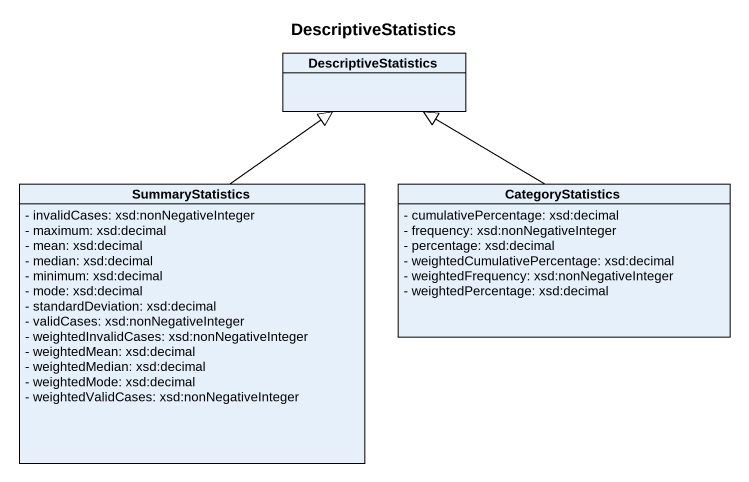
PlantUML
@startuml
title DescriptiveStatistics
hide circle
hide empty members
skinparam classAttributeIconSize 0
class DescriptiveStatistics
class SummaryStatistics {
  - invalidCases: xsd:nonNegativeInteger
  - maximum: xsd:decimal
  - mean: xsd:decimal
  - median: xsd:decimal
  - minimum: xsd:decimal
  - mode: xsd:decimal
  - standardDeviation: xsd:decimal
  - validCases: xsd:nonNegativeInteger
  - weightedInvalidCases: xsd:nonNegativeInteger
  - weightedMean: xsd:decimal
  - weightedMedian: xsd:decimal
  - weightedMode: xsd:decimal
  - weightedValidCases: xsd:nonNegativeInteger
}
class CategoryStatistics {
  - cumulativePercentage: xsd:decimal
  - frequency: xsd:nonNegativeInteger
  - percentage: xsd:decimal
  - weightedCumulativePercentage: xsd:decimal
  - weightedFrequency: xsd:nonNegativeInteger
  - weightedPercentage: xsd:decimal
}
SummaryStatistics -up-|> DescriptiveStatistics
CategoryStatistics -up-|> DescriptiveStatistics
@enduml
